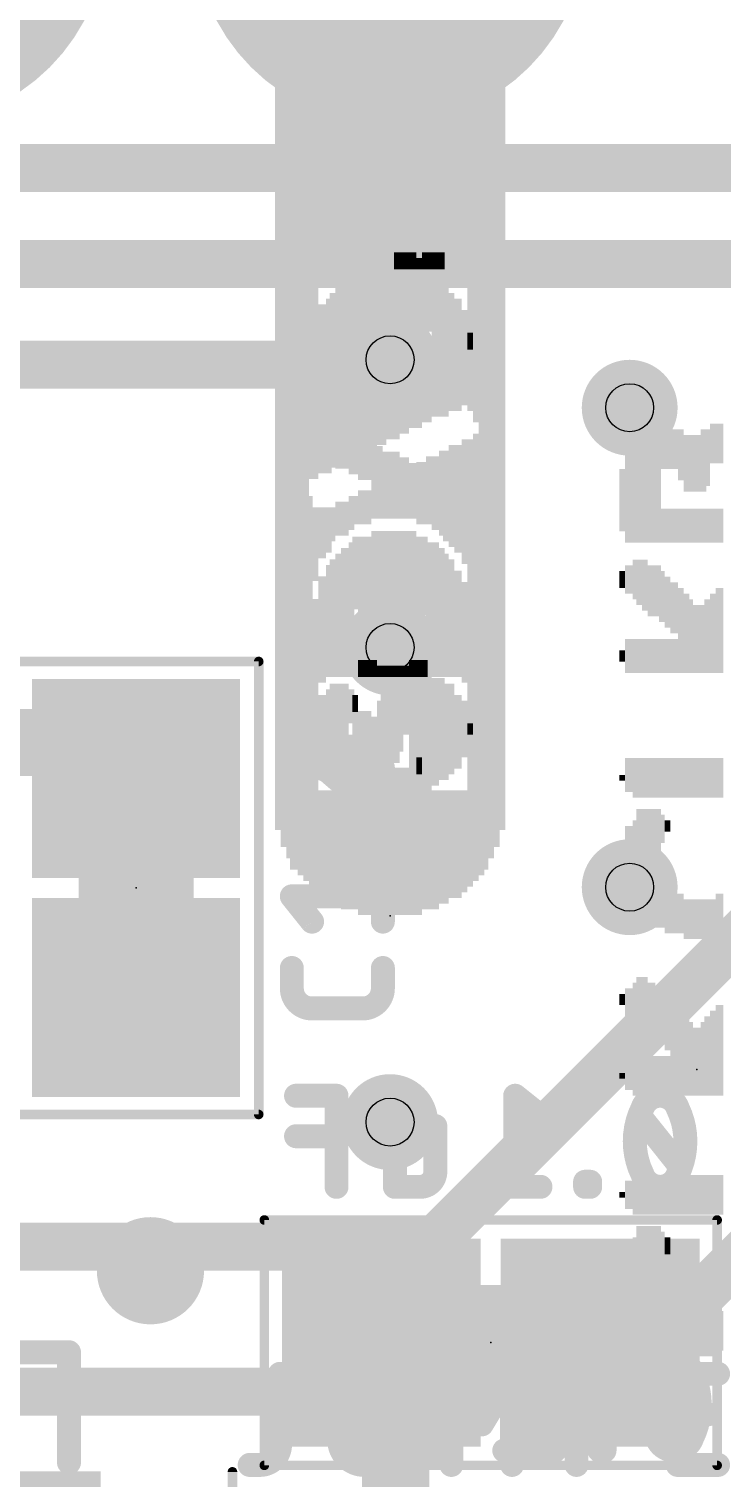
# Model space of a CAD drawing. Extents: x -28.7 to 57.9, y -15.3 to 34.1.
# Drawn here: x 15.87 to 19.54, y 15.92 to 23.6 of the extents above; entities that cross this region are included whole.
import ezdxf

# ---------------------------------------------------------------- set-up
doc = ezdxf.new("R2010")
doc.units = 0
for name, color, linetype in [('1', 12, 'CONTINUOUS'), ('16', 53, 'CONTINUOUS'), ('17', 254, 'CONTINUOUS'), ('18', 110, 'CONTINUOUS'), ('21', 41, 'CONTINUOUS'), ('22', 40, 'CONTINUOUS'), ('23', 53, 'CONTINUOUS'), ('24', 53, 'CONTINUOUS'), ('25', 253, 'CONTINUOUS'), ('27', 253, 'CONTINUOUS'), ('28', 253, 'CONTINUOUS'), ('29', 253, 'CONTINUOUS'), ('30', 253, 'CONTINUOUS'), ('31', 253, 'CONTINUOUS'), ('32', 253, 'CONTINUOUS'), ('35', 253, 'CONTINUOUS'), ('36', 253, 'CONTINUOUS'), ('39', 12, 'CONTINUOUS'), ('40', 132, 'CONTINUOUS'), ('44', 253, 'CONTINUOUS'), ('51', 53, 'CONTINUOUS'), ('52', 253, 'CONTINUOUS')]:
    doc.layers.add(name, color=color, linetype=linetype)

# ---------------------------------------------------------------- blocks, each defined once
blk = doc.blocks.new('RECT')
blk.add_solid([(-0.5, -0.5), (0.5, -0.5), (-0.5, 0.5), (0.5, 0.5)])
blk = doc.blocks.new('ROUNDP')
at = {"const_width": 0.5}
blk.add_lwpolyline([(0, -0.25, 1), (0, 0.25, 1), (0, -0.25)], format="xyb", dxfattribs=at)
blk = doc.blocks.new('ROUNDV')
at = {"const_width": 0.5}
blk.add_lwpolyline([(0, -0.25, 1), (0, 0.25, 1), (0, -0.25)], format="xyb", dxfattribs=at)

msp = doc.modelspace()

# ---------------------------------------------------------------- linework, layer by layer
at = {"layer": '1'}
for points, const_width in [([(20.193, 22.86), (14.2748, 22.86)], 0.254), ([(20.1915, 22.352), (13.7922, 22.352)], 0.254), ([(17.7546, 21.8186), (17.78, 21.844)], 0.254), ([(17.7546, 21.8186), (13.335, 21.8186)], 0.254), ([(15.07, 19.8162), (16.2434, 19.8162)], 0.3556), ([(16.2434, 19.8162), (16.4338, 19.6258)], 0.3556), ([(20.32, 19.4818), (17.9832, 17.145)], 0.254), ([(18.918, 16.378), (20.32, 17.78)], 0.254), ([(15.113, 17.145), (17.9832, 17.145)], 0.254), ([(15.22, 16.378), (18.918, 16.378)], 0.254)]:
    msp.add_lwpolyline(points, dxfattribs=dict(at, const_width=const_width))
for points, const_width in [([(17.8249, 21.7991, 1), (17.7351, 21.8889)], 0.127), ([(17.7097, 21.8635, 1), (17.7995, 21.7737)], 0.127), ([(17.7546, 21.7551, 1), (17.7546, 21.8821)], 0.127), ([(16.3063, 19.8791, 1), (16.1805, 19.7533)], 0.1778), ([(16.2434, 19.7273, 1), (16.2434, 19.9051)], 0.1778), ([(16.3709, 19.5629, 1), (16.4967, 19.6887)], 0.1778), ([(17.9383, 17.1899, 1), (18.0281, 17.1001)], 0.127), ([(17.9832, 17.0815, 1), (17.9832, 17.2085)], 0.127), ([(18.918, 16.3145, 1), (18.918, 16.4415)], 0.127), ([(18.8731, 16.4229, 1), (18.9629, 16.3331)], 0.127)]:
    msp.add_lwpolyline(points, format="xyb", dxfattribs=dict(at, const_width=const_width))
at = {"layer": '16'}
for points, const_width in [([(17.78, 21.844), (17.78, 24.13)], 0.254), ([(17.9239, 16.4465), (17.7334, 16.637)], 0.3556), ([(17.8096, 16.3322), (17.9239, 16.4465)], 0.3556), ([(17.8096, 15.24), (17.8096, 16.3322)], 0.3556)]:
    msp.add_lwpolyline(points, dxfattribs=dict(at, const_width=const_width))
for points, const_width in [([(17.7165, 21.844, 1), (17.8435, 21.844)], 0.127), ([(17.7963, 16.6999, 1), (17.6705, 16.5741)], 0.1778), ([(17.9868, 16.3836, 1), (17.861, 16.5094)], 0.1778), ([(17.861, 16.3836, 1), (17.9868, 16.5094)], 0.1778), ([(17.8985, 16.3322, 1), (17.7207, 16.3322)], 0.1778), ([(17.7467, 16.3951, 1), (17.8725, 16.2693)], 0.1778)]:
    msp.add_lwpolyline(points, format="xyb", dxfattribs=dict(at, const_width=const_width))
at = {"layer": '21'}
for points, const_width in [([(16.51, 16.876, 1), (16.51, 17.16, 1), (16.51, 16.876)], 0.284), ([(16.11, 16.5862, 1), (16.0465, 16.5862)], 0.0635), ([(16.0782, 16.5545, 1), (16.0782, 16.618)], 0.0635), ([(16.0465, 16.002, 1), (16.11, 16.002)], 0.0635)]:
    msp.add_lwpolyline(points, format="xyb", dxfattribs=dict(at, const_width=const_width))
at = {"layer": '21', "const_width": 0.127}
for points in [[(15.494, 16.5862), (16.0782, 16.5862)], [(16.0782, 16.5862), (16.0782, 16.002)]]:
    msp.add_lwpolyline(points, dxfattribs=at)
at = {"layer": '23'}
for p in [(16.4338, 19.0458), (17.78, 18.8976), (19.4056, 18.0848)]:
    msp.add_point(p, dxfattribs=at)
at = {"layer": '24'}
msp.add_point((18.3134, 16.637), dxfattribs=at)
at = {"layer": '25'}
for points, const_width in [([(17.38, 19.6842, 0.4142), (17.2593, 19.5636)], 0.127), ([(17.4738, 19.644, 0.2053), (17.38, 19.6842)], 0.127), ([(17.38, 19.716, 1), (17.38, 19.6525)], 0.0635), ([(17.38, 19.6525, 1), (17.38, 19.716)], 0.0635), ([(17.7736, 19.6842, 1), (17.7102, 19.6842)], 0.0635), ([(17.4944, 19.6682, 1), (17.4532, 19.6198)], 0.0635), ([(17.4508, 19.6221, 1), (17.4968, 19.6659)], 0.0635), ([(17.2593, 19.5636, 0.3252), (17.3665, 19.4161)], 0.127), ([(17.2275, 19.5636, 1), (17.291, 19.5636)], 0.0635), ([(17.291, 19.5636, 1), (17.2276, 19.5636)], 0.0635), ([(17.3568, 19.3859, 1), (17.3763, 19.4463)], 0.0635), ([(17.7102, 19.4161, 1), (17.7736, 19.4161)], 0.0635), ([(17.7213, 19.3919, 1), (17.7625, 19.4403)], 0.0635), ([(17.7736, 19.1356, 1), (17.7102, 19.1356)], 0.0635), ([(17.2841, 19.0214, 1), (17.2345, 18.9817)], 0.0635), ([(17.2593, 19.0333, 1), (17.2593, 18.9698)], 0.0635), ([(17.7419, 18.9698, 1), (17.7419, 19.0333)], 0.0635), ([(17.3418, 18.8476, 1), (17.3913, 18.8873)], 0.0635), ([(17.7102, 18.8675, 1), (17.7736, 18.8675)], 0.0635), ([(17.291, 18.6219, 1), (17.2276, 18.6219)], 0.0635), ([(17.7736, 18.6219, 1), (17.7102, 18.6219)], 0.0635), ([(17.2593, 18.5146, 0.4142), (17.3665, 18.4074)], 0.127), ([(17.291, 18.5146, 1), (17.2275, 18.5146)], 0.0635), ([(17.6347, 18.4074, 0.4142), (17.7419, 18.5146)], 0.127), ([(17.7736, 18.5146, 1), (17.7102, 18.5146)], 0.0635), ([(17.2276, 18.5146, 1), (17.291, 18.5146)], 0.0635), ([(17.7102, 18.5146, 1), (17.7736, 18.5146)], 0.0635), ([(17.3665, 18.4391, 1), (17.3665, 18.3756)], 0.0635), ([(17.3665, 18.3756, 1), (17.3665, 18.4391)], 0.0635), ([(17.6347, 18.4391, 1), (17.6347, 18.3756)], 0.0635), ([(17.6347, 18.3756, 1), (17.6347, 18.4391)], 0.0635), ([(16.9573, 15.9526, 1), (16.9319, 15.9526)], 0.0254)]:
    msp.add_lwpolyline(points, format="xyb", dxfattribs=dict(at, const_width=const_width))
for points, const_width in [([(17.7419, 19.4161), (17.7419, 19.6842)], 0.127), ([(17.4738, 19.644), (17.7419, 19.4161)], 0.127), ([(17.7419, 18.8675), (17.7419, 19.1356)], 0.127), ([(17.3665, 18.8675), (17.2593, 19.0015)], 0.127), ([(17.2593, 19.0015), (17.7419, 19.0015)], 0.127), ([(17.2593, 18.5146), (17.2593, 18.6219)], 0.127), ([(17.7419, 18.6219), (17.7419, 18.5146)], 0.127), ([(17.6347, 18.4074), (17.3665, 18.4074)], 0.127), ([(16.9446, 15.703), (16.9446, 15.9526)], 0.0508)]:
    msp.add_lwpolyline(points, dxfattribs=dict(at, const_width=const_width))
at = {"layer": '27', "const_width": 0.127}
for points in [[(17.1968, 16.4719), (17.1968, 16.0965)], [(17.5099, 16.4719), (17.5099, 16.1234)], [(17.778, 16.1234), (17.778, 16.4719)], [(18.1049, 15.9893), (18.1049, 16.4719)], [(18.1049, 16.4719), (18.2657, 16.2038)], [(18.2657, 16.2038), (18.4266, 16.4719)], [(18.4266, 16.4719), (18.4266, 15.9893)], [(18.7681, 15.9893), (18.7681, 16.4719)], [(18.7681, 16.4719), (18.9022, 16.4719)], [(19.304, 15.9893), (19.304, 16.4719)], [(19.304, 16.4719), (19.5185, 16.4719)], [(19.304, 16.2574), (19.4649, 16.2574)], [(18.9022, 16.2038), (18.7681, 16.2038)], [(17.0895, 15.9893), (17.0359, 15.9893)], [(19.5185, 15.9893), (19.304, 15.9893)]]:
    msp.add_lwpolyline(points, dxfattribs=at)
at = {"layer": '27'}
for points, const_width in [([(17.2285, 16.4719, 1), (17.165, 16.4719)], 0.0635), ([(17.5416, 16.4719, 1), (17.4781, 16.4719)], 0.0635), ([(17.8097, 16.4719, 1), (17.7462, 16.4719)], 0.0635), ([(18.1366, 16.4719, 1), (18.0731, 16.4719)], 0.0635), ([(18.1321, 16.4882, 1), (18.0776, 16.4556)], 0.0635), ([(18.4583, 16.4719, 1), (18.3948, 16.4719)], 0.0635), ([(18.4538, 16.4556, 1), (18.3994, 16.4882)], 0.0635), ([(18.7999, 16.4719, 1), (18.7364, 16.4719)], 0.0635), ([(18.7681, 16.5037, 1), (18.7681, 16.4402)], 0.0635), ([(18.9022, 16.2038, 1), (18.9022, 16.4719)], 0.127), ([(18.9022, 16.5037, 1), (18.9022, 16.4402)], 0.0635), ([(18.9022, 16.4402, 1), (18.9022, 16.5037)], 0.0635), ([(19.304, 16.5037, 1), (19.304, 16.4402)], 0.0635), ([(19.3358, 16.4719, 1), (19.2723, 16.4719)], 0.0635), ([(19.5185, 16.4402, 1), (19.5185, 16.5037)], 0.0635), ([(19.304, 16.2892, 1), (19.304, 16.2257)], 0.0635), ([(19.4649, 16.2257, 1), (19.4649, 16.2892)], 0.0635), ([(18.2385, 16.2201, 1), (18.2929, 16.1875)], 0.0635), ([(18.2385, 16.1875, 1), (18.2929, 16.2201)], 0.0635), ([(18.7681, 16.2355, 1), (18.7681, 16.172)], 0.0635), ([(18.9022, 16.2355, 1), (18.9022, 16.172)], 0.0635), ([(18.9022, 16.172, 1), (18.9022, 16.2355)], 0.0635), ([(17.0895, 15.9893, 0.4142), (17.1968, 16.0965)], 0.127), ([(17.2285, 16.0965, 1), (17.165, 16.0965)], 0.0635), ([(17.165, 16.0965, 1), (17.2285, 16.0965)], 0.0635), ([(17.5099, 16.1234, 1), (17.778, 16.1234)], 0.127), ([(17.5416, 16.1234, 1), (17.4781, 16.1234)], 0.0635), ([(17.4781, 16.1234, 1), (17.5416, 16.1234)], 0.0635), ([(17.8097, 16.1234, 1), (17.7462, 16.1234)], 0.0635), ([(17.7462, 16.1234, 1), (17.8097, 16.1234)], 0.0635), ([(17.0359, 16.021, 1), (17.0359, 15.9575)], 0.0635), ([(17.0895, 16.021, 1), (17.0895, 15.9575)], 0.0635), ([(17.0895, 15.9575, 1), (17.0895, 16.021)], 0.0635), ([(19.304, 16.021, 1), (19.304, 15.9575)], 0.0635), ([(19.5185, 15.9575, 1), (19.5185, 16.021)], 0.0635), ([(18.0731, 15.9893, 1), (18.1366, 15.9893)], 0.0635), ([(18.3948, 15.9893, 1), (18.4583, 15.9893)], 0.0635), ([(18.7364, 15.9893, 1), (18.7999, 15.9893)], 0.0635), ([(19.2723, 15.9893, 1), (19.3358, 15.9893)], 0.0635)]:
    msp.add_lwpolyline(points, format="xyb", dxfattribs=dict(at, const_width=const_width))
at = {"layer": '28', "const_width": 0.127}
for points in [[(17.4961, 17.9451), (17.2816, 17.9451)], [(17.4961, 17.4625), (17.4961, 17.9451)], [(18.5771, 17.8379), (18.443, 17.9451)], [(18.443, 17.9451), (18.443, 17.4625)], [(19.3183, 17.5697), (19.1039, 17.8379)], [(17.8054, 17.4625), (17.8054, 17.7842)], [(18.0199, 17.7842), (18.0199, 17.5429)], [(17.4961, 17.7306), (17.2816, 17.7306)], [(17.9395, 17.4625), (17.8054, 17.4625)], [(18.5771, 17.4625), (18.309, 17.4625)], [(18.8405, 17.4893), (18.8137, 17.4893)], [(18.8137, 17.4893), (18.8137, 17.4625)], [(18.8137, 17.4625), (18.8405, 17.4625)], [(18.8405, 17.4625), (18.8405, 17.4893)], [(17.5723, 16.5481), (17.3578, 16.5481)], [(17.5723, 16.0655), (17.5723, 16.5481)], [(18.6533, 16.4409), (18.5192, 16.5481)], [(18.5192, 16.5481), (18.5192, 16.0655)], [(17.8816, 16.0655), (17.8816, 16.3872)], [(18.0961, 16.3872), (18.0961, 16.1459)], [(19.3945, 16.1727), (19.1801, 16.4409)], [(17.5723, 16.3336), (17.3578, 16.3336)], [(18.0157, 16.0655), (17.8816, 16.0655)], [(18.6533, 16.0655), (18.3852, 16.0655)], [(18.9167, 16.0923), (18.8899, 16.0923)], [(18.8899, 16.0923), (18.8899, 16.0655)], [(18.8899, 16.0655), (18.9167, 16.0655)], [(18.9167, 16.0655), (18.9167, 16.0923)]]:
    msp.add_lwpolyline(points, dxfattribs=at)
at = {"layer": '28'}
for points, const_width in [([(17.2816, 17.9768, 1), (17.2816, 17.9134)], 0.0635), ([(17.5279, 17.9451, 1), (17.4644, 17.9451)], 0.0635), ([(17.4961, 17.9134, 1), (17.4961, 17.9768)], 0.0635), ([(18.4629, 17.9699, 1), (18.4232, 17.9203)], 0.0635), ([(18.4748, 17.9451, 1), (18.4113, 17.9451)], 0.0635), ([(19.2111, 17.9451, 0.3205), (19.1173, 17.8781)], 0.127), ([(19.3049, 17.8781, 0.3205), (19.2111, 17.9451)], 0.127), ([(19.2111, 17.9768, 1), (19.2111, 17.9134)], 0.0635), ([(19.2111, 17.9134, 1), (19.2111, 17.9768)], 0.0635), ([(18.5572, 17.8131, 1), (18.5969, 17.8626)], 0.0635), ([(19.1173, 17.8781, 0.1139), (19.077, 17.7038)], 0.127), ([(19.1286, 17.8577, 1), (19.0791, 17.818)], 0.0635), ([(19.0872, 17.8884, 1), (19.1473, 17.8678)], 0.0635), ([(19.1458, 17.8642, 1), (19.0887, 17.892)], 0.0635), ([(19.3452, 17.7038, 0.1139), (19.3049, 17.8781)], 0.127), ([(19.3335, 17.892, 1), (19.2764, 17.8642)], 0.0635), ([(19.2749, 17.8678, 1), (19.335, 17.8884)], 0.0635), ([(17.8372, 17.7842, 1), (17.7737, 17.7842)], 0.0635), ([(18.0517, 17.7842, 1), (17.9882, 17.7842)], 0.0635), ([(17.2816, 17.7624, 1), (17.2816, 17.6989)], 0.0635), ([(17.4961, 17.6989, 1), (17.4961, 17.7624)], 0.0635), ([(19.077, 17.7038, 0.1139), (19.1173, 17.5295)], 0.127), ([(19.1088, 17.7038, 1), (19.0453, 17.7038)], 0.0635), ([(19.0453, 17.7038, 1), (19.1088, 17.7038)], 0.0635), ([(19.3049, 17.5295, 0.1139), (19.3452, 17.7038)], 0.127), ([(19.3769, 17.7038, 1), (19.3134, 17.7038)], 0.0635), ([(19.3134, 17.7038, 1), (19.3769, 17.7038)], 0.0635), ([(17.9395, 17.4625, 0.4142), (18.0199, 17.5429)], 0.127), ([(18.0517, 17.5429, 1), (17.9882, 17.5429)], 0.0635), ([(19.1473, 17.5398, 1), (19.0872, 17.5192)], 0.0635), ([(19.1173, 17.5295, 0.3204), (19.2111, 17.4625)], 0.127), ([(19.2111, 17.4625, 0.3205), (19.3049, 17.5295)], 0.127), ([(19.335, 17.5192, 1), (19.2749, 17.5398)], 0.0635), ([(19.2936, 17.5499, 1), (19.3431, 17.5896)], 0.0635), ([(17.8054, 17.4943, 1), (17.8054, 17.4308)], 0.0635), ([(17.9395, 17.4943, 1), (17.9395, 17.4308)], 0.0635), ([(17.9395, 17.4308, 1), (17.9395, 17.4943)], 0.0635), ([(17.9882, 17.5429, 1), (18.0517, 17.5429)], 0.0635), ([(18.309, 17.4943, 1), (18.309, 17.4308)], 0.0635), ([(18.5771, 17.4308, 1), (18.5771, 17.4943)], 0.0635), ([(18.8137, 17.5211, 1), (18.8137, 17.4576)], 0.0635), ([(18.8454, 17.4893, 1), (18.7819, 17.4893)], 0.0635), ([(18.8137, 17.4943, 1), (18.8137, 17.4308)], 0.0635), ([(18.8722, 17.4893, 1), (18.8087, 17.4893)], 0.0635), ([(18.8405, 17.4576, 1), (18.8405, 17.5211)], 0.0635), ([(18.8405, 17.4308, 1), (18.8405, 17.4943)], 0.0635), ([(19.0887, 17.5156, 1), (19.1458, 17.5434)], 0.0635), ([(19.2111, 17.4942, 1), (19.2111, 17.4308)], 0.0635), ([(19.2111, 17.4308, 1), (19.2111, 17.4942)], 0.0635), ([(19.2764, 17.5434, 1), (19.3335, 17.5156)], 0.0635), ([(17.4644, 17.4625, 1), (17.5279, 17.4625)], 0.0635), ([(17.7737, 17.4625, 1), (17.8372, 17.4625)], 0.0635), ([(18.4113, 17.4625, 1), (18.4748, 17.4625)], 0.0635), ([(18.7819, 17.4625, 1), (18.8454, 17.4625)], 0.0635), ([(18.8087, 17.4625, 1), (18.8722, 17.4625)], 0.0635), ([(17.3578, 16.5799, 1), (17.3578, 16.5164)], 0.0635), ([(17.6041, 16.5481, 1), (17.5406, 16.5481)], 0.0635), ([(17.5723, 16.5164, 1), (17.5723, 16.5799)], 0.0635), ([(18.5391, 16.5729, 1), (18.4994, 16.5233)], 0.0635), ([(18.551, 16.5481, 1), (18.4875, 16.5481)], 0.0635), ([(19.2873, 16.5481, 0.3205), (19.1935, 16.4811)], 0.127), ([(19.3811, 16.4811, 0.3205), (19.2873, 16.5481)], 0.127), ([(19.2873, 16.5798, 1), (19.2873, 16.5164)], 0.0635), ([(19.2873, 16.5164, 1), (19.2873, 16.5798)], 0.0635), ([(19.1935, 16.4811, 0.1139), (19.1532, 16.3068)], 0.127), ([(19.1634, 16.4914, 1), (19.2235, 16.4708)], 0.0635), ([(19.222, 16.4672, 1), (19.1649, 16.495)], 0.0635), ([(19.4214, 16.3068, 0.1139), (19.3811, 16.4811)], 0.127), ([(19.4097, 16.495, 1), (19.3526, 16.4672)], 0.0635), ([(19.3511, 16.4708, 1), (19.4112, 16.4914)], 0.0635), ([(17.9134, 16.3872, 1), (17.8499, 16.3872)], 0.0635), ([(18.1279, 16.3872, 1), (18.0644, 16.3872)], 0.0635), ([(18.6334, 16.4161, 1), (18.6731, 16.4656)], 0.0635), ([(19.2048, 16.4607, 1), (19.1553, 16.421)], 0.0635), ([(17.3578, 16.3654, 1), (17.3578, 16.3019)], 0.0635), ([(17.5723, 16.3019, 1), (17.5723, 16.3654)], 0.0635), ([(19.1532, 16.3068, 0.1139), (19.1935, 16.1325)], 0.127), ([(19.185, 16.3068, 1), (19.1215, 16.3068)], 0.0635), ([(19.3811, 16.1325, 0.1139), (19.4214, 16.3068)], 0.127), ([(19.4531, 16.3068, 1), (19.3896, 16.3068)], 0.0635), ([(19.1215, 16.3068, 1), (19.185, 16.3068)], 0.0635), ([(19.3896, 16.3068, 1), (19.4531, 16.3068)], 0.0635), ([(18.0157, 16.0655, 0.4142), (18.0961, 16.1459)], 0.127), ([(18.1279, 16.1459, 1), (18.0644, 16.1459)], 0.0635), ([(19.3698, 16.1529, 1), (19.4193, 16.1926)], 0.0635), ([(17.8816, 16.0972, 1), (17.8816, 16.0338)], 0.0635), ([(18.0157, 16.0972, 1), (18.0157, 16.0338)], 0.0635), ([(18.0157, 16.0338, 1), (18.0157, 16.0972)], 0.0635), ([(18.0644, 16.1459, 1), (18.1279, 16.1459)], 0.0635), ([(18.3852, 16.0972, 1), (18.3852, 16.0338)], 0.0635), ([(18.6533, 16.0338, 1), (18.6533, 16.0972)], 0.0635), ([(18.8899, 16.1241, 1), (18.8899, 16.0606)], 0.0635), ([(18.9216, 16.0923, 1), (18.8581, 16.0923)], 0.0635), ([(18.8899, 16.0972, 1), (18.8899, 16.0338)], 0.0635), ([(18.9484, 16.0923, 1), (18.8849, 16.0923)], 0.0635), ([(18.9167, 16.0606, 1), (18.9167, 16.1241)], 0.0635), ([(18.9167, 16.0338, 1), (18.9167, 16.0972)], 0.0635), ([(19.2235, 16.1428, 1), (19.1634, 16.1222)], 0.0635), ([(19.1935, 16.1325, 0.3204), (19.2873, 16.0655)], 0.127), ([(19.1649, 16.1186, 1), (19.222, 16.1464)], 0.0635), ([(19.2873, 16.0655, 0.3205), (19.3811, 16.1325)], 0.127), ([(19.2873, 16.0972, 1), (19.2873, 16.0338)], 0.0635), ([(19.2873, 16.0338, 1), (19.2873, 16.0972)], 0.0635), ([(19.3526, 16.1464, 1), (19.4097, 16.1186)], 0.0635), ([(19.4112, 16.1222, 1), (19.3511, 16.1428)], 0.0635), ([(17.5406, 16.0655, 1), (17.6041, 16.0655)], 0.0635), ([(17.8499, 16.0655, 1), (17.9134, 16.0655)], 0.0635), ([(18.4875, 16.0655, 1), (18.551, 16.0655)], 0.0635), ([(18.8581, 16.0655, 1), (18.9216, 16.0655)], 0.0635), ([(18.8849, 16.0655, 1), (18.9484, 16.0655)], 0.0635)]:
    msp.add_lwpolyline(points, format="xyb", dxfattribs=dict(at, const_width=const_width))
at = {"layer": '39', "const_width": 0.0508}
for points in [[(15.7838, 20.2458), (17.0838, 20.2458)], [(17.0838, 20.2458), (17.0838, 17.8458)], [(17.0838, 17.8458), (15.7838, 17.8458)]]:
    msp.add_lwpolyline(points, dxfattribs=at)
at = {"layer": '39', "const_width": 0.0254}
for points in [[(17.0965, 20.2458, 1), (17.0711, 20.2458)], [(17.0838, 20.2331, 1), (17.0838, 20.2585)], [(17.0711, 17.8458, 1), (17.0965, 17.8458)], [(17.0838, 17.8331, 1), (17.0838, 17.8585)]]:
    msp.add_lwpolyline(points, format="xyb", dxfattribs=at)
at = {"layer": '40', "const_width": 0.0508}
for points in [[(19.5134, 17.287), (17.1134, 17.287)], [(17.1134, 17.287), (17.1134, 15.987)], [(19.5134, 15.987), (19.5134, 17.287)], [(17.1134, 15.987), (19.5134, 15.987)]]:
    msp.add_lwpolyline(points, dxfattribs=at)
at = {"layer": '40', "const_width": 0.0254}
for points in [[(17.1134, 17.2997, 1), (17.1134, 17.2743)], [(17.1261, 17.287, 1), (17.1007, 17.287)], [(19.5261, 17.287, 1), (19.5007, 17.287)], [(19.5134, 17.2743, 1), (19.5134, 17.2997)], [(17.1134, 15.9997, 1), (17.1134, 15.9743)], [(17.1007, 15.987, 1), (17.1261, 15.987)], [(19.5007, 15.987, 1), (19.5261, 15.987)], [(19.5134, 15.9743, 1), (19.5134, 15.9997)]]:
    msp.add_lwpolyline(points, format="xyb", dxfattribs=at)
at = {"layer": '44'}
for centre in [(17.78, 21.844), (19.05, 21.59), (17.78, 20.32), (19.05, 19.05), (17.78, 17.8054)]:
    msp.add_circle(centre, 0.127, dxfattribs=at)
at = {"layer": '51', "const_width": 0.1524}
for points in [[(16.2052, 18.7754), (16.2052, 19.3162)], [(16.6624, 19.3162), (16.6624, 18.7754)]]:
    msp.add_lwpolyline(points, dxfattribs=at)
at = {"layer": '51', "const_width": 0.0762}
for points in [[(16.2433, 19.3162, 1), (16.1671, 19.3162)], [(16.7005, 19.3162, 1), (16.6243, 19.3162)], [(16.1671, 18.7754, 1), (16.2433, 18.7754)], [(16.6243, 18.7754, 1), (16.7005, 18.7754)]]:
    msp.add_lwpolyline(points, format="xyb", dxfattribs=at)
at = {"layer": '52', "const_width": 0.1524}
for points in [[(18.5838, 16.8656), (18.043, 16.8656)], [(18.043, 16.4084), (18.5838, 16.4084)]]:
    msp.add_lwpolyline(points, dxfattribs=at)
at = {"layer": '52', "const_width": 0.0762}
for points in [[(18.043, 16.9037, 1), (18.043, 16.8275)], [(18.5838, 16.8275, 1), (18.5838, 16.9037)], [(18.043, 16.4465, 1), (18.043, 16.3703)], [(18.5838, 16.3703, 1), (18.5838, 16.4465)]]:
    msp.add_lwpolyline(points, format="xyb", dxfattribs=at)

# ---------------------------------------------------------------- block references
at = {"layer": '1', "xscale": 0.85, "yscale": 0.9, "rotation": 270}
for p in [(16.4338, 19.6258), (16.4338, 18.4658)]:
    msp.add_blockref('RECT', p, dxfattribs=at)
at = {"layer": '16', "xscale": 0.85, "yscale": 0.9}
for p in [(17.7334, 16.637), (18.8934, 16.637)]:
    msp.add_blockref('RECT', p, dxfattribs=at)
at = {"layer": '17', "xscale": 1.8796, "yscale": 1.8796, "rotation": 90}
for p in [(15.24, 24.13), (15.24, 24.13), (17.78, 24.13), (17.78, 24.13)]:
    msp.add_blockref('ROUNDP', p, dxfattribs=at)
at = {"layer": '18', "xscale": 0.508, "yscale": 0.508}
for p in [(17.78, 21.844), (17.78, 21.844), (19.05, 21.59), (19.05, 21.59), (17.78, 20.32), (17.78, 20.32), (19.05, 19.05), (19.05, 19.05), (17.78, 17.8054), (17.78, 17.8054)]:
    msp.add_blockref('ROUNDV', p, dxfattribs=at)
at = {"layer": '21', "rotation": 90}
for p, xscale, yscale in [((17.455, 22.7226), 0.63, 0.03), ((17.475, 22.7226), 0.63, 0.03), ((17.505, 22.7226), 0.63, 0.03), ((17.54, 22.7226), 0.63, 0.04), ((18.055, 22.7226), 0.63, 0.03), ((18.075, 22.7226), 0.63, 0.03), ((18.105, 22.7226), 0.63, 0.03), ((18.14, 22.7226), 0.63, 0.04), ((17.42, 22.7076), 0.6, 0.04), ((17.575, 22.7076), 0.6, 0.03), ((18.02, 22.7076), 0.6, 0.04), ((18.175, 22.7226), 0.57, 0.03), ((17.385, 22.7076), 0.48, 0.03), ((17.725, 22.6476), 0.48, 0.03), ((17.745, 22.6626), 0.51, 0.03), ((17.78, 22.6626), 0.51, 0.04), ((17.815, 22.6626), 0.51, 0.03), ((17.835, 22.6626), 0.51, 0.03), ((17.865, 22.6476), 0.48, 0.03), ((17.985, 22.6776), 0.54, 0.03), ((17.695, 22.6176), 0.42, 0.03), ((17.595, 22.5126), 0.21, 0.03), ((17.625, 22.5126), 0.21, 0.03), ((17.66, 22.5126), 0.21, 0.04), ((17.9, 22.5126), 0.21, 0.04), ((17.935, 22.5126), 0.21, 0.03), ((17.965, 22.5126), 0.21, 0.03), ((17.695, 22.2426), 0.21, 0.03), ((17.725, 22.2426), 0.21, 0.03), ((17.745, 22.2426), 0.21, 0.03), ((17.78, 22.2426), 0.21, 0.04), ((17.815, 22.2426), 0.21, 0.03), ((17.835, 22.2426), 0.21, 0.03), ((17.865, 22.2426), 0.21, 0.03), ((17.9, 22.2276), 0.24, 0.04), ((17.575, 21.9576), 0.66, 0.03), ((17.595, 22.1826), 0.27, 0.03), ((17.625, 22.1976), 0.24, 0.03), ((17.66, 22.2126), 0.21, 0.04), ((17.935, 22.2126), 0.21, 0.03), ((17.965, 22.1976), 0.24, 0.03), ((17.985, 22.1526), 0.27, 0.03), ((18.02, 21.9576), 0.66, 0.04), ((17.475, 21.9426), 0.51, 0.03), ((17.505, 21.9426), 0.57, 0.03), ((17.54, 21.9426), 0.63, 0.04), ((18.055, 21.9426), 0.63, 0.03), ((18.075, 21.9426), 0.57, 0.03), ((18.105, 21.9426), 0.51, 0.03), ((17.42, 21.9576), 0.36, 0.04), ((17.455, 21.9426), 0.45, 0.03), ((18.14, 21.9576), 0.42, 0.04), ((17.385, 21.9576), 0.18, 0.03), ((18.175, 21.9576), 0.3, 0.03), ((18.205, 21.9426), 0.09, 0.03), ((17.985, 21.7476), 0.3, 0.03), ((17.595, 21.7326), 0.27, 0.03), ((17.625, 21.7176), 0.24, 0.03), ((17.66, 21.6876), 0.24, 0.04), ((17.935, 21.6876), 0.24, 0.03), ((17.965, 21.7176), 0.24, 0.03), ((17.695, 21.6726), 0.21, 0.03), ((17.725, 21.6726), 0.21, 0.03), ((17.745, 21.6576), 0.18, 0.03), ((17.78, 21.6576), 0.18, 0.04), ((17.815, 21.6576), 0.18, 0.03), ((17.835, 21.6576), 0.18, 0.03), ((17.865, 21.6726), 0.21, 0.03), ((17.9, 21.6726), 0.21, 0.04), ((17.385, 21.4176), 0.18, 0.03), ((17.42, 21.4176), 0.18, 0.04), ((17.455, 21.4026), 0.21, 0.03), ((17.475, 21.4026), 0.21, 0.03), ((19.4906, 21.3998), 0.21, 0.03), ((19.5256, 21.3998), 0.21, 0.04), ((17.36, 21.4176), 0.12, 0.02), ((17.505, 21.3726), 0.21, 0.03), ((17.54, 21.3726), 0.21, 0.04), ((17.575, 21.3426), 0.21, 0.03), ((17.595, 21.3426), 0.21, 0.03), ((19.1306, 21.1598), 0.57, 0.03), ((19.1656, 21.1748), 0.6, 0.04), ((19.2006, 21.1748), 0.6, 0.03), ((19.2206, 21.3698), 0.21, 0.03), ((19.2506, 21.3698), 0.21, 0.03), ((19.2856, 21.3698), 0.21, 0.04), ((19.3206, 21.3398), 0.27, 0.03), ((19.3506, 21.2948), 0.3, 0.03), ((19.3706, 21.2948), 0.3, 0.03), ((19.4056, 21.2948), 0.3, 0.04), ((19.4406, 21.3098), 0.33, 0.03), ((19.4606, 21.3248), 0.3, 0.03), ((17.625, 21.3126), 0.21, 0.03), ((17.66, 21.3126), 0.21, 0.04), ((17.695, 21.2826), 0.21, 0.03), ((17.725, 21.2826), 0.21, 0.03), ((17.745, 21.2676), 0.18, 0.03), ((17.78, 21.2526), 0.21, 0.04), ((17.815, 21.2526), 0.21, 0.03), ((19.0456, 21.1148), 0.48, 0.04), ((19.0806, 21.1298), 0.51, 0.03), ((19.1006, 21.1448), 0.54, 0.03), ((17.835, 21.2226), 0.21, 0.03), ((17.865, 21.2226), 0.21, 0.03), ((17.9, 21.1926), 0.21, 0.04), ((17.935, 21.1926), 0.21, 0.03), ((17.965, 21.1626), 0.21, 0.03), ((17.985, 21.1626), 0.21, 0.03), ((19.0106, 21.0998), 0.33, 0.03), ((18.02, 21.1326), 0.21, 0.04), ((18.055, 21.1326), 0.21, 0.03), ((18.075, 21.1026), 0.21, 0.03), ((18.105, 21.1026), 0.21, 0.03), ((18.14, 21.0726), 0.21, 0.04), ((18.175, 21.0726), 0.21, 0.03), ((18.205, 21.0726), 0.15, 0.03), ((18.235, 21.0876), 0.12, 0.03), ((19.2206, 20.9648), 0.18, 0.03), ((19.2506, 20.9648), 0.18, 0.03), ((19.2856, 20.9648), 0.18, 0.04), ((19.3206, 20.9648), 0.18, 0.03), ((19.3506, 20.9648), 0.18, 0.03), ((19.3706, 20.9648), 0.18, 0.03), ((19.4056, 20.9648), 0.18, 0.04), ((19.4406, 20.9648), 0.18, 0.03), ((19.4606, 20.9648), 0.18, 0.03), ((19.4906, 20.9648), 0.18, 0.03), ((19.5256, 20.9648), 0.18, 0.04), ((17.595, 20.7576), 0.3, 0.03), ((17.625, 20.7876), 0.24, 0.03), ((17.66, 20.8026), 0.21, 0.04), ((17.695, 20.8326), 0.21, 0.03), ((17.725, 20.8326), 0.21, 0.03), ((17.745, 20.8326), 0.21, 0.03), ((17.78, 20.8326), 0.21, 0.04), ((17.815, 20.8326), 0.21, 0.03), ((17.835, 20.8326), 0.21, 0.03), ((17.865, 20.8326), 0.21, 0.03), ((17.9, 20.8176), 0.24, 0.04), ((17.935, 20.7876), 0.24, 0.03), ((17.965, 20.7726), 0.27, 0.03), ((17.505, 20.5326), 0.57, 0.03), ((17.54, 20.5476), 0.6, 0.04), ((17.575, 20.5626), 0.63, 0.03), ((17.985, 20.5626), 0.63, 0.03), ((18.02, 20.5626), 0.63, 0.04), ((18.055, 20.5476), 0.6, 0.03), ((18.075, 20.5326), 0.57, 0.03), ((17.455, 20.5026), 0.51, 0.03), ((17.475, 20.5176), 0.54, 0.03), ((18.105, 20.5176), 0.54, 0.03), ((18.14, 20.4876), 0.48, 0.04), ((19.0456, 20.6798), 0.15, 0.04), ((19.0806, 20.6798), 0.21, 0.03), ((19.1006, 20.6648), 0.24, 0.03), ((19.1306, 20.6498), 0.27, 0.03), ((19.1656, 20.6198), 0.27, 0.04), ((19.2006, 20.6198), 0.27, 0.03), ((17.42, 20.4726), 0.45, 0.04), ((18.175, 20.4726), 0.39, 0.03), ((19.0106, 20.6798), 0.09, 0.03), ((19.2206, 20.5898), 0.27, 0.03), ((19.2506, 20.5598), 0.27, 0.03), ((19.2856, 20.5298), 0.27, 0.04), ((17.385, 20.4426), 0.27, 0.03), ((19.3206, 20.4098), 0.45, 0.03), ((19.3506, 20.3948), 0.42, 0.03), ((19.3706, 20.3798), 0.39, 0.03), ((19.4606, 20.3798), 0.39, 0.03), ((19.4906, 20.3948), 0.42, 0.03), ((19.5256, 20.4098), 0.45, 0.04), ((19.4056, 20.3648), 0.36, 0.04), ((19.4406, 20.3648), 0.36, 0.03), ((17.595, 20.3526), 0.21, 0.03), ((17.625, 20.3526), 0.21, 0.03), ((17.66, 20.3526), 0.21, 0.04), ((17.695, 20.3526), 0.21, 0.03), ((17.725, 20.3526), 0.21, 0.03), ((17.745, 20.3526), 0.21, 0.03), ((17.78, 20.3526), 0.21, 0.04), ((17.815, 20.3526), 0.21, 0.03), ((17.835, 20.3526), 0.21, 0.03), ((17.865, 20.3526), 0.21, 0.03), ((17.9, 20.3526), 0.21, 0.04), ((17.935, 20.3526), 0.21, 0.03), ((17.965, 20.3526), 0.21, 0.03), ((19.0456, 20.2748), 0.18, 0.04), ((19.0806, 20.2748), 0.18, 0.03), ((19.1006, 20.2748), 0.18, 0.03), ((19.1306, 20.2748), 0.18, 0.03), ((19.1656, 20.2748), 0.18, 0.04), ((19.2006, 20.2748), 0.18, 0.03), ((19.2206, 20.2748), 0.18, 0.03), ((19.2506, 20.2748), 0.18, 0.03), ((19.2856, 20.2748), 0.18, 0.04), ((19.0106, 20.2748), 0.06, 0.03), ((17.475, 19.8876), 0.48, 0.03), ((17.505, 19.8876), 0.48, 0.03), ((17.54, 19.8726), 0.51, 0.04), ((17.78, 19.9026), 0.45, 0.04), ((17.815, 19.9326), 0.45, 0.03), ((17.835, 19.9626), 0.39, 0.03), ((17.865, 20.0226), 0.33, 0.03), ((17.9, 20.0676), 0.24, 0.04), ((17.935, 20.0826), 0.21, 0.03), ((17.965, 20.0826), 0.21, 0.03), ((17.985, 20.0676), 0.24, 0.03), ((18.02, 19.8726), 0.57, 0.04), ((18.055, 19.8876), 0.54, 0.03), ((18.075, 19.8726), 0.51, 0.03), ((18.105, 19.8876), 0.48, 0.03), ((17.42, 19.8876), 0.36, 0.04), ((17.455, 19.8876), 0.42, 0.03), ((17.575, 20.0076), 0.18, 0.03), ((17.595, 20.0226), 0.09, 0.03), ((17.725, 19.8276), 0.42, 0.03), ((17.745, 19.8726), 0.45, 0.03), ((18.14, 19.8726), 0.39, 0.04), ((18.175, 19.8876), 0.3, 0.03), ((17.385, 19.8726), 0.21, 0.03), ((17.695, 19.7526), 0.27, 0.03), ((18.205, 19.8876), 0.06, 0.03), ((17.575, 19.7376), 0.24, 0.03), ((17.595, 19.7226), 0.21, 0.03), ((17.66, 19.7226), 0.21, 0.04), ((17.985, 19.7076), 0.24, 0.03), ((17.625, 19.7076), 0.18, 0.03), ((17.935, 19.6926), 0.09, 0.03), ((17.965, 19.7076), 0.18, 0.03), ((19.0456, 19.6448), 0.18, 0.04), ((19.0806, 19.6298), 0.21, 0.03), ((19.1006, 19.6298), 0.21, 0.03), ((19.1306, 19.6298), 0.21, 0.03), ((19.1656, 19.6298), 0.21, 0.04), ((19.2006, 19.6298), 0.21, 0.03), ((19.2206, 19.6298), 0.21, 0.03), ((19.2506, 19.6298), 0.21, 0.03), ((19.2856, 19.6298), 0.21, 0.04), ((19.3206, 19.6298), 0.21, 0.03), ((19.3506, 19.6298), 0.21, 0.03), ((19.3706, 19.6298), 0.21, 0.03), ((19.4056, 19.6298), 0.21, 0.04), ((19.4406, 19.6298), 0.21, 0.03), ((19.4606, 19.6298), 0.21, 0.03), ((19.4906, 19.6298), 0.21, 0.03), ((19.5256, 19.6298), 0.21, 0.04), ((19.0106, 19.6298), 0.03, 0.03), ((19.1006, 19.1948), 0.54, 0.03), ((19.1306, 19.1798), 0.57, 0.03), ((19.1656, 19.1648), 0.6, 0.04), ((19.2006, 19.1498), 0.63, 0.03), ((19.2206, 19.3598), 0.15, 0.03), ((19.0456, 19.1948), 0.36, 0.04), ((19.0806, 19.1798), 0.45, 0.03), ((19.2506, 19.3748), 0.06, 0.03), ((19.0106, 19.2098), 0.15, 0.03), ((19.2206, 18.9698), 0.27, 0.03), ((19.2506, 18.9248), 0.24, 0.03), ((19.2856, 18.9098), 0.21, 0.04), ((19.3206, 18.9098), 0.21, 0.03), ((19.3506, 18.8798), 0.21, 0.03), ((19.3706, 18.8798), 0.21, 0.03), ((19.4056, 18.8798), 0.21, 0.04), ((19.4406, 18.8798), 0.21, 0.03), ((19.4606, 18.8798), 0.21, 0.03), ((19.4906, 18.8948), 0.18, 0.03), ((19.5256, 18.9098), 0.21, 0.04), ((19.0456, 18.44), 0.15, 0.04), ((19.0806, 18.455), 0.18, 0.03), ((19.1006, 18.455), 0.24, 0.03), ((19.1306, 18.44), 0.27, 0.03), ((19.1656, 18.41), 0.27, 0.04), ((19.2006, 18.38), 0.27, 0.03), ((19.0106, 18.455), 0.06, 0.03), ((19.2206, 18.35), 0.27, 0.03), ((19.2506, 18.32), 0.27, 0.03), ((19.2856, 18.185), 0.48, 0.04), ((19.5256, 18.185), 0.48, 0.04), ((19.3206, 18.17), 0.45, 0.03), ((19.3506, 18.155), 0.42, 0.03), ((19.4606, 18.155), 0.42, 0.03), ((19.4906, 18.17), 0.45, 0.03), ((19.3706, 18.14), 0.39, 0.03), ((19.4056, 18.125), 0.36, 0.04), ((19.4406, 18.14), 0.39, 0.03), ((19.0456, 18.05), 0.15, 0.04), ((19.0806, 18.05), 0.21, 0.03), ((19.1006, 18.05), 0.21, 0.03), ((19.1306, 18.05), 0.21, 0.03), ((19.1656, 18.05), 0.21, 0.04), ((19.2006, 18.05), 0.21, 0.03), ((19.2206, 18.05), 0.21, 0.03), ((19.2506, 18.05), 0.21, 0.03), ((19.0106, 18.05), 0.03, 0.03), ((19.0806, 17.42), 0.21, 0.03), ((19.1006, 17.42), 0.21, 0.03), ((19.1306, 17.42), 0.21, 0.03), ((19.1656, 17.42), 0.21, 0.04), ((19.2006, 17.42), 0.21, 0.03), ((19.2206, 17.42), 0.21, 0.03), ((19.2506, 17.42), 0.21, 0.03), ((19.2856, 17.42), 0.21, 0.04), ((19.3206, 17.42), 0.21, 0.03), ((19.3506, 17.42), 0.21, 0.03), ((19.3706, 17.42), 0.21, 0.03), ((19.4056, 17.42), 0.21, 0.04), ((19.4406, 17.42), 0.21, 0.03), ((19.4606, 17.42), 0.21, 0.03), ((19.4906, 17.42), 0.21, 0.03), ((19.5256, 17.42), 0.21, 0.04), ((19.0106, 17.42), 0.03, 0.03), ((19.0456, 17.42), 0.15, 0.04), ((19.1006, 16.985), 0.54, 0.03), ((19.1306, 16.97), 0.57, 0.03), ((19.1656, 16.955), 0.6, 0.04), ((19.2006, 16.94), 0.63, 0.03), ((19.2206, 17.15), 0.15, 0.03), ((19.0456, 16.97), 0.33, 0.04), ((19.0806, 16.97), 0.45, 0.03), ((19.2506, 17.15), 0.09, 0.03), ((19.0106, 16.97), 0.15, 0.03), ((19.2206, 16.745), 0.3, 0.03), ((19.2506, 16.715), 0.24, 0.03), ((19.2856, 16.7), 0.21, 0.04), ((19.3206, 16.685), 0.24, 0.03), ((19.3506, 16.67), 0.21, 0.03), ((19.3706, 16.67), 0.21, 0.03), ((19.4056, 16.67), 0.21, 0.04), ((19.4406, 16.67), 0.21, 0.03), ((19.4606, 16.67), 0.21, 0.03), ((19.4906, 16.67), 0.21, 0.03), ((19.5256, 16.7), 0.21, 0.04)]:
    msp.add_blockref('RECT', p, dxfattribs=dict(at, xscale=xscale, yscale=yscale))
at = {"layer": '22', "rotation": 270}
for p, xscale, yscale in [((17.185, 21.3328), 3.96, 0.03), ((17.215, 21.2878), 4.05, 0.03), ((17.24, 21.2578), 4.11, 0.02), ((17.27, 21.2278), 4.17, 0.04), ((17.305, 21.2128), 4.2, 0.03), ((17.335, 21.1978), 4.23, 0.03), ((17.36, 22.2628), 2.1, 0.02), ((17.385, 23.0428), 0.54, 0.03), ((17.42, 23.0728), 0.48, 0.04), ((17.455, 23.1028), 0.42, 0.03), ((17.475, 23.1178), 0.39, 0.03), ((17.505, 23.1178), 0.39, 0.03), ((17.54, 23.1328), 0.36, 0.04), ((17.575, 23.1328), 0.36, 0.03), ((17.595, 23.1328), 0.36, 0.03), ((17.625, 23.1328), 0.36, 0.03), ((17.66, 23.1328), 0.36, 0.04), ((17.695, 23.1328), 0.36, 0.03), ((17.725, 23.1178), 0.39, 0.03), ((17.745, 23.1178), 0.39, 0.03), ((17.78, 23.1028), 0.42, 0.04), ((17.815, 23.0878), 0.45, 0.03), ((17.835, 23.0428), 0.54, 0.03), ((17.865, 22.9978), 0.63, 0.03), ((17.9, 22.9528), 0.72, 0.04), ((17.935, 23.1178), 0.39, 0.03), ((17.965, 23.1328), 0.36, 0.03), ((17.985, 23.1328), 0.36, 0.03), ((18.02, 23.1328), 0.36, 0.04), ((18.055, 23.1328), 0.36, 0.03), ((18.075, 23.1178), 0.39, 0.03), ((18.105, 23.1178), 0.39, 0.03), ((18.14, 23.0878), 0.45, 0.04), ((18.175, 23.0578), 0.51, 0.03), ((18.205, 22.4428), 1.74, 0.03), ((18.235, 22.4128), 1.8, 0.03), ((18.265, 21.2128), 4.2, 0.03), ((18.285, 21.2278), 4.17, 0.03), ((18.315, 21.2578), 4.11, 0.03), ((18.345, 21.2878), 4.05, 0.03), ((18.375, 21.3328), 3.96, 0.03), ((17.935, 22.7128), 0.24, 0.03), ((17.965, 22.6978), 0.21, 0.03), ((17.575, 22.6828), 0.12, 0.03), ((17.595, 22.6828), 0.18, 0.03), ((17.625, 22.5478), 0.45, 0.03), ((17.66, 22.5328), 0.42, 0.04), ((17.985, 22.6828), 0.18, 0.03), ((17.695, 22.5028), 0.36, 0.03), ((17.385, 21.9178), 1.41, 0.03), ((17.42, 22.4278), 0.21, 0.04), ((17.595, 22.4128), 0.18, 0.03), ((17.725, 22.4428), 0.24, 0.03), ((18.14, 22.4128), 0.18, 0.04), ((18.175, 22.4278), 0.27, 0.03), ((17.455, 22.3978), 0.15, 0.03), ((17.475, 22.3828), 0.12, 0.03), ((17.505, 22.3828), 0.12, 0.03), ((17.54, 22.3828), 0.12, 0.04), ((17.575, 22.3978), 0.15, 0.03), ((17.745, 22.3978), 0.15, 0.03), ((17.78, 22.3828), 0.12, 0.04), ((18.075, 22.3828), 0.12, 0.03), ((18.105, 22.3978), 0.15, 0.03), ((17.815, 22.3678), 0.09, 0.03), ((17.835, 22.3678), 0.09, 0.03), ((17.865, 22.3678), 0.09, 0.03), ((17.9, 22.3678), 0.09, 0.04), ((17.935, 22.3528), 0.06, 0.03), ((17.965, 22.3678), 0.09, 0.03), ((17.985, 22.3678), 0.09, 0.03), ((18.02, 22.3678), 0.09, 0.04), ((18.055, 22.3678), 0.09, 0.03), ((17.595, 22.0528), 0.18, 0.03), ((17.625, 22.0228), 0.24, 0.03), ((17.66, 22.0078), 0.27, 0.04), ((17.695, 21.9928), 0.3, 0.03), ((17.725, 21.9928), 0.3, 0.03), ((17.745, 21.9778), 0.33, 0.03), ((17.78, 21.9778), 0.33, 0.04), ((17.815, 21.9778), 0.33, 0.03), ((17.835, 21.9928), 0.3, 0.03), ((17.865, 21.9928), 0.3, 0.03), ((17.9, 21.9928), 0.3, 0.04), ((17.935, 22.0078), 0.27, 0.03), ((17.965, 22.0228), 0.24, 0.03), ((17.985, 22.0528), 0.12, 0.03), ((17.42, 21.5728), 0.66, 0.04), ((18.175, 21.7678), 0.33, 0.03), ((17.455, 21.5428), 0.6, 0.03), ((18.105, 21.6928), 0.24, 0.03), ((18.14, 21.7078), 0.27, 0.04), ((17.475, 21.5278), 0.51, 0.03), ((17.505, 21.5128), 0.48, 0.03), ((18.055, 21.6478), 0.21, 0.03), ((18.075, 21.6478), 0.21, 0.03), ((17.54, 21.5128), 0.42, 0.04), ((17.575, 21.4978), 0.39, 0.03), ((17.595, 21.5128), 0.36, 0.03), ((17.625, 21.4978), 0.33, 0.03), ((17.66, 21.5128), 0.3, 0.04), ((17.9, 21.5728), 0.18, 0.04), ((17.935, 21.5728), 0.18, 0.03), ((17.965, 21.5878), 0.15, 0.03), ((17.985, 21.6028), 0.18, 0.03), ((18.02, 21.6328), 0.18, 0.04), ((17.695, 21.4978), 0.27, 0.03), ((17.725, 21.5128), 0.24, 0.03), ((17.745, 21.5128), 0.24, 0.03), ((17.78, 21.5278), 0.21, 0.04), ((17.815, 21.5278), 0.21, 0.03), ((17.835, 21.5428), 0.18, 0.03), ((17.865, 21.5428), 0.18, 0.03), ((18.175, 21.0928), 0.66, 0.03), ((18.205, 20.2378), 2.37, 0.03), ((18.235, 20.2678), 2.37, 0.03), ((18.055, 21.1378), 0.45, 0.03), ((18.075, 21.1228), 0.48, 0.03), ((18.105, 21.1228), 0.54, 0.03), ((18.14, 21.1078), 0.57, 0.04), ((17.865, 21.1378), 0.27, 0.03), ((17.9, 21.1378), 0.27, 0.04), ((17.935, 21.1378), 0.33, 0.03), ((17.965, 21.1378), 0.33, 0.03), ((17.985, 21.1528), 0.36, 0.03), ((18.02, 21.1378), 0.39, 0.04), ((17.745, 21.1078), 0.21, 0.03), ((17.78, 21.1078), 0.21, 0.04), ((17.815, 21.1228), 0.24, 0.03), ((17.835, 21.1228), 0.24, 0.03), ((17.36, 20.0878), 2.07, 0.02), ((17.575, 21.0328), 0.18, 0.03), ((17.595, 21.0478), 0.15, 0.03), ((17.625, 21.0628), 0.18, 0.03), ((17.66, 21.0628), 0.18, 0.04), ((17.695, 21.0928), 0.18, 0.03), ((17.725, 21.0928), 0.18, 0.03), ((17.385, 20.8678), 0.39, 0.03), ((17.42, 20.9278), 0.27, 0.04), ((17.455, 20.9428), 0.24, 0.03), ((17.475, 20.9728), 0.18, 0.03), ((17.505, 21.0028), 0.18, 0.03), ((17.54, 21.0028), 0.18, 0.04), ((17.725, 20.6278), 0.39, 0.03), ((17.745, 20.6278), 0.39, 0.03), ((17.78, 20.6128), 0.42, 0.04), ((17.815, 20.6128), 0.42, 0.03), ((17.835, 20.6278), 0.39, 0.03), ((17.865, 20.6278), 0.39, 0.03), ((17.625, 20.6278), 0.27, 0.03), ((17.66, 20.6278), 0.33, 0.04), ((17.695, 20.6128), 0.36, 0.03), ((17.9, 20.6128), 0.36, 0.04), ((17.935, 20.6128), 0.3, 0.03), ((17.965, 20.6128), 0.24, 0.03), ((17.595, 20.6128), 0.18, 0.03), ((17.985, 20.6278), 0.15, 0.03), ((17.385, 19.7878), 1.53, 0.03), ((17.42, 20.2978), 0.33, 0.04), ((18.175, 20.2978), 0.33, 0.03), ((17.455, 20.2828), 0.24, 0.03), ((17.475, 20.2678), 0.21, 0.03), ((18.105, 20.2678), 0.21, 0.03), ((18.14, 20.2828), 0.24, 0.04), ((17.505, 20.2528), 0.18, 0.03), ((17.54, 20.2378), 0.15, 0.04), ((17.575, 20.2228), 0.12, 0.03), ((17.595, 20.2228), 0.12, 0.03), ((17.985, 20.2228), 0.12, 0.03), ((18.02, 20.2228), 0.12, 0.04), ((18.055, 20.2378), 0.15, 0.03), ((18.075, 20.2528), 0.18, 0.03), ((17.625, 20.2078), 0.09, 0.03), ((17.66, 20.2078), 0.09, 0.04), ((17.695, 20.2078), 0.09, 0.03), ((17.725, 20.1928), 0.06, 0.03), ((17.745, 20.1928), 0.06, 0.03), ((17.78, 20.1928), 0.06, 0.04), ((17.815, 20.1928), 0.06, 0.03), ((17.835, 20.1928), 0.06, 0.03), ((17.865, 20.1928), 0.06, 0.03), ((17.9, 20.2078), 0.09, 0.04), ((17.935, 20.2078), 0.09, 0.03), ((17.965, 20.2078), 0.09, 0.03), ((17.595, 19.4578), 1.05, 0.03), ((17.625, 19.4428), 1.08, 0.03), ((17.66, 19.4428), 1.08, 0.04), ((17.9, 19.4428), 1.08, 0.04), ((17.935, 19.4428), 1.08, 0.03), ((17.965, 19.4578), 1.05, 0.03), ((17.695, 19.4278), 1.05, 0.03), ((17.985, 19.4428), 1.02, 0.03), ((17.725, 19.2928), 0.78, 0.03), ((17.745, 19.2928), 0.78, 0.03), ((17.78, 19.2778), 0.75, 0.04), ((17.815, 19.2928), 0.78, 0.03), ((17.835, 19.2928), 0.78, 0.03), ((17.865, 19.2928), 0.78, 0.03), ((17.42, 19.2778), 0.57, 0.04), ((17.455, 19.2778), 0.57, 0.03), ((17.475, 19.2628), 0.6, 0.03), ((17.505, 19.2628), 0.6, 0.03), ((17.54, 19.2478), 0.63, 0.04), ((17.575, 19.2478), 0.63, 0.03), ((18.02, 19.2478), 0.63, 0.04), ((18.055, 19.2628), 0.6, 0.03), ((18.075, 19.2628), 0.6, 0.03), ((18.105, 19.2778), 0.57, 0.03), ((18.14, 19.2778), 0.57, 0.04), ((18.175, 19.2928), 0.54, 0.03)]:
    msp.add_blockref('RECT', p, dxfattribs=dict(at, xscale=xscale, yscale=yscale))
at = {"layer": '29'}
for name, p, xscale, yscale, rotation in [('ROUNDP', (15.24, 24.13), 2.0828, 2.0828, 90), ('ROUNDP', (17.78, 24.13), 2.0828, 2.0828, 90), ('RECT', (16.4338, 19.6258), 1.0532, 1.1032, 270), ('RECT', (16.4338, 18.4658), 1.0532, 1.1032, 270), ('RECT', (15.87, 15.728), 0.7532, 0.4532, 180)]:
    msp.add_blockref(name, p, dxfattribs=dict(at, xscale=xscale, yscale=yscale, rotation=rotation))
at = {"layer": '30', "xscale": 2.0828, "yscale": 2.0828, "rotation": 90}
for p in [(15.24, 24.13), (17.78, 24.13)]:
    msp.add_blockref('ROUNDP', p, dxfattribs=at)
at = {"layer": '30', "xscale": 1.0532, "yscale": 1.1032}
for p in [(17.7334, 16.637), (18.8934, 16.637)]:
    msp.add_blockref('RECT', p, dxfattribs=at)
at = {"layer": '31', "xscale": 0.85, "yscale": 0.9, "rotation": 270}
for p in [(16.4338, 19.6258), (16.4338, 18.4658)]:
    msp.add_blockref('RECT', p, dxfattribs=at)
at = {"layer": '32', "xscale": 0.85, "yscale": 0.9}
for p in [(17.7334, 16.637), (18.8934, 16.637)]:
    msp.add_blockref('RECT', p, dxfattribs=at)
at = {"layer": '35', "xscale": 0.3998, "yscale": 0.6, "rotation": 270}
msp.add_blockref('RECT', (16.4338, 19.0458), dxfattribs=at)
at = {"layer": '36', "xscale": 0.3998, "yscale": 0.6}
msp.add_blockref('RECT', (18.3134, 16.637), dxfattribs=at)
at = {"layer": '51', "xscale": 0.3, "yscale": 0.6096, "rotation": 270}
for p in [(16.4338, 19.4498), (16.4338, 18.637)]:
    msp.add_blockref('RECT', p, dxfattribs=at)
at = {"layer": '52', "xscale": 0.3, "yscale": 0.6096}
for p in [(17.9094, 16.637), (18.7222, 16.637)]:
    msp.add_blockref('RECT', p, dxfattribs=at)

doc.saveas('drawing.dxf')
